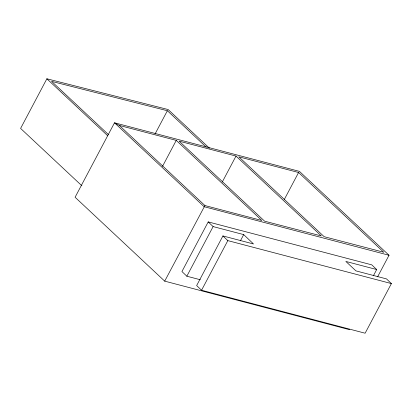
<?xml version="1.0" encoding="UTF-8"?>
<svg xmlns="http://www.w3.org/2000/svg" width="412" height="412" viewBox="0 0 412 412"><rect width="100%" height="100%" fill="white"/><g stroke="black" fill="none" stroke-linecap="round" stroke-linejoin="round"><path stroke-width="0.62" d="M209.44 148.202L168.158 109.556L46.875 78.79L20.6 128.42L81.895 185.802M155.092 133.91L167.365 110.73L51.582 81.36L108.588 134.724M162.503 166.366L176.259 140.384L119.367 125.439L114.51 122.807L75.092 197.25L164.702 281.139L349.613 329.703M164.702 281.139L204.939 205.552L261.836 220.492L176.259 140.384M222.248 182.058L236.004 156.071L179.107 141.131L264.622 221.187L321.329 235.947L236.004 156.071M373.406 275.746L376.692 269.541L371.789 264.864L208.215 221.903L181.939 271.534L186.842 276.21L200.299 279.743M186.842 276.21L213.117 226.585L208.215 221.903M213.117 226.585L243.698 234.613L253.504 243.971L222.923 235.942L196.648 285.567L201.55 290.249L365.125 333.21L391.4 283.58L386.497 278.903L355.917 270.869L345.843 261.44L376.692 269.541M201.55 290.249L227.826 240.618L222.923 235.942M240.412 240.819L243.698 234.613M284.228 199.624L298.587 172.51L238.852 156.823L324.167 236.689L383.752 252.242L298.587 172.51M377.593 276.854L389.026 255.26L299.416 171.371L114.51 122.807L204.115 206.695L389.026 255.26M227.826 240.618L391.4 283.58M167.365 110.73L206.216 147.099M119.367 125.439L204.939 205.552M46.875 78.79L107.702 135.733"/></g></svg>
